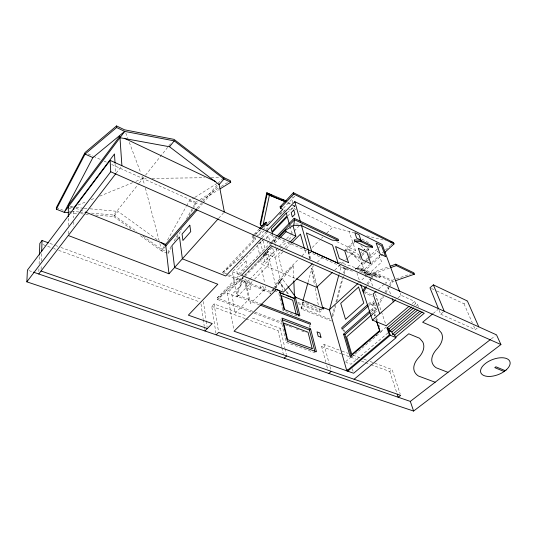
<?xml version="1.0" encoding="UTF-8"?>
<svg xmlns="http://www.w3.org/2000/svg" width="537" height="537" viewBox="0 0 537 537"><rect width="100%" height="100%" fill="white"/><g stroke="black" fill="none" stroke-linecap="round" stroke-linejoin="round"><path stroke-width="0.4" stroke-dasharray="2.69 2.01" d="M68.293 233.877L68.3 229.776M68.306 225.674L68.32 218.297M41.087 269.366L41.221 265.244M41.356 261.116L41.658 252.041M38.839 271.514L38.953 268.211M39.1 264.09L39.362 256.659M292.195 202.845L292.933 196.609M338.914 274.662L340.861 267.379L348.909 269.352M332.289 315.608L335.075 305.144M335.934 301.928L342.143 278.589M343.646 272.95L344.929 268.124L270.064 234.441L264.345 239.019M332.678 316.951L335.679 305.667M336.753 301.633L345.331 269.386L340.861 267.379M331.604 320.985L301.411 309.09L301.062 307.721L302.532 302.378L303.512 301.452L305.768 302.358M308.077 282.167L311.185 270.849L311.802 271.118L312.514 268.534M301.411 309.09L303.512 301.452M309.117 326.664L309.587 325.194M309.721 327.369L310.198 325.899M250.947 311.997L217.438 299.471L217.19 297.961L242.442 277.367L236.629 294.699L260.667 303.935M163.96 246.537L161.536 250.9L139.076 234.729M167.598 240.005L186.185 206.597M186.587 205.872L189.413 200.791L194.334 197.69M171.29 246.114L168.021 251.967L168.202 253.538L161.536 250.9L165.819 245.973M174.149 240.999L178.23 233.682M186.393 219.062L192.924 207.363M193.333 206.631L195.783 202.241L197.193 201.368M168.202 253.538L171.068 248.416M176.794 238.16L181.701 229.373M189.064 216.196L192.749 209.605M193.159 208.873L196.018 203.745L198.851 201.993M367.006 283.966L369.912 279.072M370.322 278.374L374.054 272.078L389.56 266.439M367.899 284.677L371.221 279.072M371.638 278.374L374.544 273.467L390.084 267.849M375.799 305.553L373.141 304.419L372.671 303.002L373.893 300.948M373.141 304.419L374.37 302.358M376.007 299.612L376.826 298.243M377.739 304.284L382.787 295.833M384.895 292.309L387.842 287.382M389.526 284.563L392.057 280.341L410.731 273.89M377.793 306.399L383.7 296.525M385.814 293.001L389.184 287.362M389.607 286.657L392.56 281.717L394.124 281.187M287.429 285.838L282.086 278.475L276.125 287.899L267.728 251.645L244.65 275.4M272.83 291.202L274.568 288.456M275.004 287.772L278.918 281.603L282.086 278.475M272.95 289.154L269.91 293.927L293.222 265.808L293.813 280.569M273.387 288.47L278.602 280.287L293.222 265.808M116.146 173.183L121.416 166.322M91.491 213.088L113.804 215.055L138.727 183.721M139.251 183.07L144.956 175.888M145.48 175.237L168.303 146.547M168.819 145.896L171.41 142.634M95.673 215.028L113.891 216.599L118.019 211.41L157.072 239.65M196.898 208.349L202.382 202.026M202.932 201.395L217.74 184.325M223.191 178.036L220.345 181.311L218.237 182.64M198.24 208.645L202.644 203.583M203.187 202.952L218.029 185.869M218.74 218.203L223.775 212.578M253.773 234.736L252.061 236.555L252.363 237.958L255.545 239.354L222.895 273.776L222.647 272.366L255.236 237.958L252.061 236.555L254.014 235.011M254.343 234.132L258.921 229.279M252.363 237.958L255.229 234.924M255.8 234.32L260.385 229.467M256.384 236.743L265.573 227.044M283.375 208.242L294.867 196.112M261.459 236.683L266.057 231.85M262.257 237.649L267.399 232.259M286.993 212.759L290.228 210.189L295.102 205.087L294.585 208.846L296.082 209.564M244.073 275.991L227.346 293.215L237.045 296.921L232.36 271.809L262.882 239.891M287.745 215.988L290.027 213.605M266.077 238.905L268.547 236.327L269.561 240.589L267.07 243.174M271.01 242.247L217.19 297.961L254.082 311.796M271.588 241.65L276.213 236.857M270.218 244.248L271.957 242.449M272.534 241.851L277.159 237.072M241.214 274.904L217.438 299.471L243.879 277.636M270.789 244.342L277.166 237.75M215.955 333.215L211.746 306.358L214.088 303.942L246.859 316.024M274.051 242.14L278.106 237.958M263.982 254.095L272.145 245.684M270.93 247.221L265.124 253.202L274.957 257.445L284.254 247.993M274.991 243.033L279.636 238.247M244.738 275.011L265.936 253.182L263.399 254.699M271.91 247.738L263.734 256.156L266.271 254.625L244.456 277.045M294.974 278.233L261.727 264.271L284.328 241.153M286.644 238.784L290.121 235.226M290.698 234.635L293.598 231.669M294.175 231.078L300.552 224.553M249.181 279.898L246.302 282.831L250.437 303.519L265.842 288.188L265.486 286.604M249.759 279.307L261.284 267.554L264.788 283.429M254.592 279.112L268.621 264.862L265.399 263.499L274.246 254.471L267.728 251.645M279.696 248.913L276.803 251.866L275.635 247.047M280.274 248.322L286.637 241.838M288.953 239.475L292.423 235.938M284.832 247.409L289.483 242.684M237.045 296.921L252.249 281.489M282.784 252.054L278.663 256.23L283.14 274.568L299.022 258.814M286.322 248.47L291.027 243.697M301.969 255.901L305.493 252.397L304.62 249.228M312.219 247.517L319.233 240.569M321.569 238.26L322.737 237.099M326.832 233.051L332.672 227.265L353.93 232.615M313.897 265.567L312.178 267.231L316.884 285.436M317.333 262.224L323.059 256.666M345.358 251.074L345.009 249.994L353.769 241.603M283.999 309.399L282.831 310.52L298.686 316.642L299.861 315.541M345.962 250.497L354.628 242.214M334.846 270.051L340.914 264.291M341.525 263.714L343.344 261.989M345.774 259.686L347.6 257.961M348.204 257.384L355.494 250.477L349.084 231.393M281.656 346.815L278.032 330.617L280.401 328.389L250.759 317.461M359.965 253.605L362.247 251.45M362.817 250.913L366.241 247.691M361.529 256.095L359.085 258.391L358.716 257.31L361.159 255.015M361.77 254.437L365.435 251.001M366.046 250.423L369.107 247.557M362.139 255.525L366.429 251.504M367.039 250.933L369.483 248.638M363.562 261.855L356.494 268.44L369.745 274.461L370.798 273.494L375.907 274.736L374.833 275.709L360.985 272.313M365.966 259.613L367.771 257.935M368.375 257.377L377.39 248.98M377.994 248.423L380.397 246.181M362.119 264.446L358.817 254.679L347.781 248.759L362.119 264.446L364.435 262.291M365.019 261.747L367.912 259.056M368.496 258.519L370.812 256.364L367.382 246.617M366.892 261.197L377.726 251.141L381.673 262.049L367.456 275.065M355.883 269.742L355.366 268.164L361.542 269.655L362.616 268.661L380.478 276.83L379.411 277.797L364.804 274.192M322.71 307.97L319.461 310.97L319.83 312.319L322.106 310.218L302.532 302.378M338.867 262.063L363.368 270.433L369.53 264.748M371.993 262.472L383.076 252.236M385.539 249.967L389.849 245.986M390.466 245.416L392.312 243.711M383.116 253.988L364.878 270.796L363.368 270.433M358.427 283.073L366.388 275.776M367.006 275.212L368.228 274.092M365.717 262.257L362.495 265.191L366.221 276.199M378.511 289.221L384.519 283.858M385.116 283.321L386.318 282.247L386.882 283.818M368.422 304.036L370.282 302.378L376.585 309.299L377.068 310.715L372.054 315.105M325.852 362.381L321.643 346.58L324.012 344.472L341.237 350.822M368.885 305.446L370.752 303.788L370.282 302.378M370.523 310.406L372.403 308.748L373.739 309.312L376.33 317.058M371.235 311.52L373.739 309.312M370.96 314.232L376.585 309.299M372.007 314.601L373.866 312.97L374.88 316.024M398.051 297.813L400.978 295.263L414.712 301.418L415.571 303.667L417.605 304.573L418.471 306.828M412.181 303.586L414.712 301.418M345.768 361.555L352.138 356.118M375.692 335.987L376.961 334.9M380.78 331.638L386.512 326.744M351.54 357.125L357.864 351.728M358.494 351.191L381.243 331.765L380.726 330.215M414.302 304.748L415.571 303.667M416.336 305.654L417.605 304.573M387.922 332.92L351.017 364.214L345.868 362.361M433.205 313.454L438.179 309.319M439.105 310.299L440.682 314.179L444.227 311.252M436.782 290.994L464.002 303.767L466.264 301.922M370.966 364.63L389.755 371.503L392.111 369.584L400.152 393.782M242.952 256.129L222.647 272.366L228.071 274.528M263.714 239.522L257.357 244.603L259.626 254.833M258.478 235.387L268.198 227.675M254.666 234.501L261.177 229.346M263.781 227.285L265.083 226.258M279.415 214.928L284.63 210.806M440.682 314.179L475.285 329.637L478.803 326.858M491.268 338.914L495.201 335.873M292.759 205.241L294.914 206.477L291.067 209.309L289.571 208.591M268.084 222.54L270.749 220.579M280.079 213.733L285.409 209.826M195.038 197.247L217.539 183.083M200.026 199.61L220.519 186.883M221.224 186.44L227.587 182.493M201.684 200.241L218.687 189.722M267.587 250.047L271.789 247.557M289.315 226.406L292.705 224.493M68.85 208.799L73.475 206.906M78.107 205.013L86.585 201.543M91.216 199.643L95.069 198.066M99.694 196.173L132.861 182.6M135.942 181.338L142.882 178.499L146.212 178.459M152.045 178.385L204.51 177.727M211.175 177.646L220.338 177.532M295.699 223.936L301.136 224.218L303.385 225.278M69.179 212.746L77.462 213.458M80.772 213.746L84.913 214.102M85.739 214.176L88.222 214.384M69.179 211.128L70.83 211.276M71.663 211.35L79.1 212.001M79.926 212.075L84.88 212.511M69.83 206.94L72.824 207.222M76.039 207.517L83.45 208.208M84.269 208.282L89.209 208.739M90.035 208.819L118.019 211.41M362.616 268.661L357.548 267.453L370.798 273.494M344.929 268.124L347.352 268.715M359.475 271.682L380.478 276.83M345.331 269.386L353.447 271.386M366.865 235.864L385.459 240.542M309.473 258.653L308.124 251.564L311.265 252.638M28.931 270.628L32.703 271.923M315.266 352.849L286.134 342.425L280.817 319.24M42.967 244.597L46.894 246.033M47.679 246.322L53.176 248.336M53.955 248.618L55.526 249.195M58.667 250.343L199.2 301.767M211.746 306.358L245.281 318.636M246.06 318.918L278.032 330.617M321.643 346.58L341.217 353.742M342.002 354.024L357.655 359.756M361.569 361.186L364.704 362.334M365.482 362.623L370.181 364.341M49.894 243.389L55.392 245.416M56.177 245.704L57.748 246.288M60.889 247.443L201.536 299.31M342.015 351.111L348.278 353.42M352.977 355.152L360.018 357.749M363.932 359.193L367.066 360.347M370.194 361.502L374.108 362.945M374.893 363.234L392.111 369.584M254.867 312.091L281.556 322.093M254.061 313.158L282.12 323.643M285.234 324.804L288.349 325.972M289.128 326.261L293.027 327.718M296.142 328.886L298.485 329.758M301.599 330.92L306.278 332.672M259.425 304.801L236.904 296.182L242.731 278.817L242.442 277.367M301.062 307.721L331.222 319.629M56.378 207.571L63.507 210.41M143.023 236.099L161.369 249.316L165.067 250.786M227.534 275.622L270.823 292.833M298.203 303.72L319.83 312.319M228.849 274.843L271.46 291.833M297.74 302.311L319.461 310.97L318.844 307.735M306.52 302.66L308.782 303.566M313.299 305.378L315.561 306.291M274.427 290.598L278.294 292.148M70.656 206.114L72.972 207.047M75.898 208.228L84.557 211.712M232.36 271.809L240.885 275.246M372.671 303.002L375.323 304.137M363.327 292.383L372.329 296.29M365.113 291.94L372.604 295.202M88.088 153.904L92.653 155.952M93.411 156.294L101.023 159.711M104.071 161.073L106.353 162.1M111.676 164.49L195.783 202.241M189.413 200.791L196.018 203.745M355.366 268.164L368.61 274.185L369.966 278.153M361.542 269.655L379.411 277.797M374.054 272.078L392.057 280.341M374.544 273.467L392.56 281.717M431.493 288.503L436.031 290.638M336.679 241.596L355.494 250.477M288.731 209.47L290.228 210.189M299.069 211.014L332.672 227.265M287.51 202.872L291.953 205.033M292.692 205.396L294.914 206.477M345.009 249.994L358.716 257.31M346.083 251.464L359.085 258.391M362.052 239.119L369.268 243.1M113.891 216.599L130.907 228.849M113.804 215.055L136.908 231.695M288.188 202.187L290.645 204.047M360.79 245.436L365.247 250.289M368.583 253.934L370.812 256.364M370.752 303.788L377.068 310.715M343.391 329.611L345.056 331.45M342.693 329.792L344.365 331.638M278.602 280.287L284.865 288.94M286.792 291.598L289.678 295.592M278.918 281.603L285.671 290.94M286.154 291.604L288.564 294.941M464.002 303.767L472.298 322.791M473.627 325.838L475.285 329.637M125.765 132.961L127.833 138.459M129.303 142.386L140.519 172.216M141.996 176.143L144.567 184.936M400.112 292.92L400.978 295.263M388.009 286.966L390.829 294.82M370.235 278.945L372.947 286.886M375.39 294.028L386.237 325.778M376.585 317.83L377.618 320.925M379.169 325.57L379.693 327.12M375.9 319.072L376.403 320.602M372.403 308.748L374.98 316.494M376.014 319.596L376.531 321.146M389.755 371.503L396.695 392.574M356.917 272.89L359.508 280.757M352.332 368.731L353.212 371.738M308.923 251.94L310.936 259.129M316.622 287.322L311.279 268.104L314.521 285.087M324.012 344.472L329.121 363.442M329.973 366.603L331.034 370.557M289.866 226.339L291.571 232.736M326.691 365.543L327.53 368.704M145.406 188.158L159.69 242.878M159.898 243.684L161.369 249.316M308.124 251.564L309.95 258.612M272.709 235.005L274.655 243.033M274.85 243.838L275.441 246.241M272.682 247.933L282.885 290.577M278.864 293.578L282.643 309.715M263.07 240.697L265.103 249.557M265.849 252.779L268.621 264.862M280.401 328.389L284.811 347.828M284.993 348.641L286.281 354.306M260.465 241.724L262.653 251.403M263.385 254.625L265.399 263.499M281.838 347.627L283.831 356.534M260.505 258.767L261.727 264.271M255.236 237.958L255.545 239.354M315.138 288.322L318.689 306.929M227.346 293.215L233.756 329.57M214.088 303.942L218.512 331.604M203.348 301.526L206.141 320.334M206.262 321.153L207.107 326.879M201.006 303.982L203.14 318.703M203.261 319.522L204.214 326.066M204.328 326.885L204.691 329.335M115.079 163.879L115.569 172.155M73.757 211.276L73.791 217.754M73.811 221.801L73.838 226.661M246.047 260.982L236.743 270.675L237.562 274.937L246.919 265.238L246.047 260.982M245.134 280.992L231.85 294.585L235.199 313.078L248.812 299.458L245.134 280.992M250.745 289.644L246.107 287.825L244.416 279.3L249.014 281.14L250.745 289.644M264.204 291.061L261.21 289.873L260.304 285.657L263.284 286.852L264.204 291.061"/><path stroke-width="0.81" d="M68.32 216.659L68.34 205.181L119.879 136.123L121.892 165.698M68.353 212.679L64.212 212.323L56.351 209.202L56.378 207.571L85.041 152.535L116.536 125.947L124.584 129.82L174.008 139.372L223.667 177.485L230.413 180.734L230.729 182.278L220.103 188.849M41.685 251.215L42.034 240.495L48.317 242.811M39.416 255.008L39.825 243.449L42.034 240.495M26.85 281.844L27.421 270.111L110.125 160.382L496.517 334.86L500.934 344.553L413.604 411.053L26.85 281.844L110.729 171.759L110.125 160.382M278.683 237.361L285.637 230.185L293.759 225.258L294.565 219.767L294.155 218.284L276.797 236.253M286.295 200.939L266.775 192.796L260.156 223.681L260.472 225.063L262.244 225.869M260.472 225.063L267.097 194.112L285.147 201.57M263.002 225.325L269.413 195.233L267.097 194.112M276.515 289.463L234.045 331.222L353.648 373.249L396.158 337.639L389.359 334.907L346.821 370.845L329.47 310.017L338.699 275.474M323.086 309.312L323.543 307.627L329.47 310.017M302.975 300.76L307.855 282.972M56.351 209.202L85.074 154.079L116.636 127.524L116.536 125.947M116.636 127.524L124.705 131.397L92.881 157.569L64.212 212.323L124.705 131.397L174.216 140.875L223.969 179.029L230.729 182.278M362.864 290.967L365.348 286.765M363.327 292.383L366.65 286.778M38.751 273.991L115.77 173.679M119.986 137.707L169.531 146.755L174.216 140.875M68.286 235.515L168.974 273.769L165.638 244.395L196.347 208.987M197.146 209.913L165.819 245.973L161.113 242.576M168.974 273.769L218.183 218.828M259.492 228.675L264.634 223.217L266.506 222.237L267.332 225.688L282.824 209.336L280.455 208.208L280.099 206.819L293.397 192.709L393.54 242.576L394.051 243.905L384.935 252.309M265.459 223.352L266.506 222.237M260.955 228.856L264.969 224.607L264.634 223.217M280.455 208.208L293.786 194.092L293.397 192.709M266.634 231.246L294.806 201.65L382.203 244.503L399.528 291.363M261.687 238.247L225.694 275.998L182.365 258.814L179.506 236.985L171.927 245.651L174.572 267.52L217.821 284.254L188.353 315.165L212.243 323.556L204.926 330.973M278.327 236.548L294.565 219.767L338.625 240.636L338.156 239.173L294.155 218.284M280.213 237.649L286.02 231.669L285.637 230.185M290.061 242.093L295.874 236.186L293.101 225.936M291.618 243.1L300.452 234.145L304.398 248.43M216.21 334.84L218.64 332.416L400.676 395.346L398.232 397.259L397.205 394.138M312.279 263.915L283.267 292.182L241.469 275.347L270.393 245.483L424.29 313.212L395.48 337.37L394.668 335.041L392.641 334.215L391.856 331.947L389.822 331.121L389.05 328.866L387.009 328.026L411.765 306.916M298.485 315.837L294.088 298.223L295.229 297.122L323.824 308.634L323.543 307.627M332.416 272.353L316.622 287.322L296.518 278.884M329.617 309.46L357.81 283.637M314.857 351.272L309.386 330.02L310.574 328.933L282.006 318.112L287.362 341.29L316.488 351.762L310.574 328.933M284.194 358.152L286.644 355.924M376.115 291.369L373.108 294.054L379.78 313.729M367.798 304.586L341.72 327.765L342.136 329.174L368.261 305.996M376.531 321.146L379.881 331.215L350.178 356.628L343.593 334.148L369.899 310.957M343.593 334.148L344.929 334.665L369.98 312.621M371.389 315.145L346.593 336.874L351.782 354.427L379.706 330.517L376.659 321.361M360.804 284.697L372.45 320.119L395.709 299.854M328.792 373.45L331.248 371.342M478.803 326.858L467.391 300.995L433.393 284.872L429.983 287.798L438.481 308.748M409.019 306.291L386.237 325.778L372.45 320.119M389.05 328.866L413.792 307.808M389.822 331.121L415.92 308.99M391.856 331.947L417.947 309.883M392.641 334.215L420.095 311.071M394.668 335.041L422.116 311.957M354.111 379.25L408.764 333.786L419.545 338.223L422.673 341.814A29.958 16.989 -17.9 0 1 418.726 357.494A29.112 15.815 -19.4 0 0 418.417 376.007L435.145 382.237M432.587 313.97L422.632 322.247L437.917 328.819L441.414 332.9A30.206 17.164 -18.8 0 1 437.011 348.882A29.374 15.956 -20.2 0 0 436.165 367.764L447.965 372.342M33.462 272.178L410.322 401.401L490.61 339.418M280.099 206.819L281.314 206.208M390.332 266.157L395.762 264.184L413.839 272.816L414.396 274.219L395.682 280.65M390.855 267.574L396.299 265.607L414.396 274.219M293.759 225.258L301.552 225.681L332.269 240.153L338.625 240.636M360.582 240.281L354.252 239.824L354.729 241.22L366.127 246.691L372.51 247.215L372.007 245.812L360.582 240.281L361.065 241.69L372.51 247.215M354.729 241.22L361.065 241.69M390.312 241.757L393.54 242.576M41.034 271.017L207.349 328.516M282.361 319.824L309.386 330.02M261.445 304.231L310.299 322.992L310.668 324.422L260.203 305.103M279.227 292.262L294.088 298.223M279.844 292.766L284.482 294.625M286.033 295.249L293.766 298.35M85.329 212.028L165.638 244.395M275.756 289.282L279.629 290.839L283.999 309.399L299.861 315.541L295.229 297.122M269.413 195.233L285.738 201.858M504.136 371.51L494.778 367.637L495.913 366.791L505.27 370.671M110.729 171.759L500.934 344.553M85.074 154.079L92.881 157.569M264.969 224.607L267.332 225.688M286.02 231.669L295.874 236.186M124.409 138.278L215.814 181.627M266.775 192.796L271.957 195.32M293.786 194.092L394.051 243.905M169.531 146.755L219.13 184.607L223.969 179.029L223.667 177.485M287.919 286.51L296.176 297.894M433.393 284.872L444.227 311.252M395.762 264.184L396.299 265.607M392.238 298.753L393.366 301.895M387.667 327.711L390.258 335.263L347.728 371.168L347.291 369.651M387.009 328.026L389.359 334.907M410.322 401.401L413.604 411.053M344.929 334.665L351.305 356.326M294.806 201.65L300.633 222.405M301.526 225.6L308.473 250.349M283.012 199.334L283.382 200.71M289.228 223.942L287.308 216.74L272.118 232.595L272.514 234.199M317.092 286.241L322.71 307.97M296.142 314.158L292.678 300.176L281.307 295.639L284.623 309.695M218.989 183.862L224.338 211.954M115.025 163.053L114.488 153.951L73.744 208.034L73.75 209.658M293.846 281.395L294.437 296.156M189.809 225.204L182.056 234.065L182.922 240.489L190.742 231.615L189.809 225.204M286.315 213.008L271.212 228.843L271.89 231.655L287.06 215.807L286.315 213.008M293.773 210.001L291.175 212.706L292.329 216.941L294.941 214.229L293.773 210.001M358.582 287.06L340.72 303.351L345.519 319.354L363.784 303.043L358.582 287.06M506.136 369.98L503.176 372.161A15.553 8.055 -21 0 1 480.642 372.067A15.553 8.055 -21 0 1 499.967 357.81A15.553 8.055 -21 0 1 506.136 369.98M312.198 348.533L287.577 339.646L283.737 323.086L308.023 332.188L312.198 348.533M320.985 337.27L318.186 336.222L317.031 331.859L319.817 332.913L320.985 337.27M338.095 263.117L311.581 251.141L306.405 232.917L332.49 245.094L338.095 263.117M348.526 262.653L339.31 258.445L335.571 246.523L344.694 250.779L348.526 262.653M370.899 263.768L362.227 259.727L358.32 248.242L366.912 252.323L370.899 263.768M385.559 256.599L380.102 253.981L376.135 243.046L381.538 245.691L385.559 256.599M360.911 240.146L356.655 238.086L354.782 232.608L359.018 234.676L360.911 240.146"/></g></svg>
